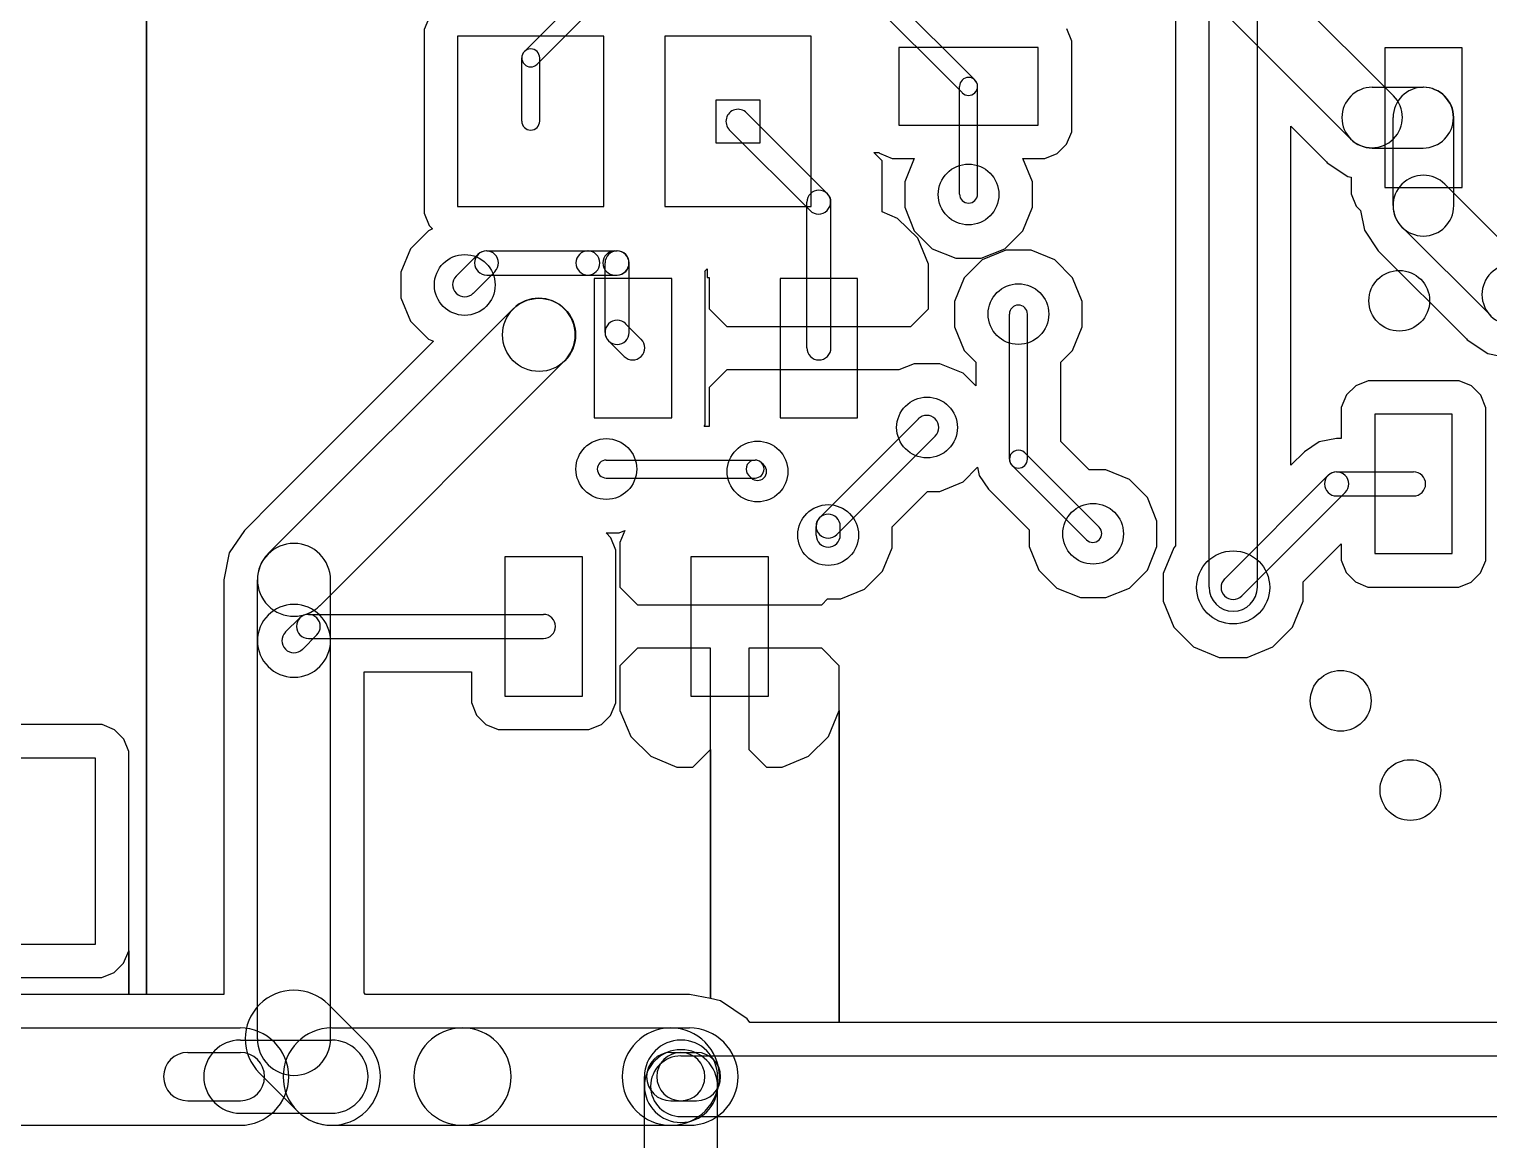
# Model space of a CAD drawing. Extents: x 32880 to 68030, y 27285 to 49782.
# Drawn here: x 56280 to 60990, y 32084 to 35668 of the extents above; entities that cross this region are included whole.
import ezdxf

# ---------------------------------------------------------------- set-up
doc = ezdxf.new("R2010")
doc.units = 0
doc.layers.add('BLACK', color=1, linetype='CONTINUOUS')

msp = doc.modelspace()

# ---------------------------------------------------------------- linework, layer by layer
at = {"layer": 'BLACK'}
for p, q in [((56658, 32553), (56658, 37304)), ((56658, 37304), (56658, 32553)), ((56658, 32553), (56658, 37304)), ((56658, 37304), (56658, 32553)), ((60682, 35453), (59388, 36747)), ((60544, 35315), (59250, 36609)), ((57878, 35597), (58105, 35824)), ((59012, 35824), (59331, 35505)), ((60087, 33868), (60087, 35832)), ((60243, 33868), (60243, 35832)), ((57919, 35556), (58146, 35783)), ((58971, 35783), (59290, 35464)), ((57571, 35708), (57554, 35668)), ((57571, 35708), (57554, 35668)), ((59979, 35727), (59979, 34001)), ((59979, 35727), (59979, 34001)), ((57554, 35668), (57554, 35625)), ((57554, 35668), (57554, 35625)), ((59644, 35630), (59628, 35670)), ((59644, 35630), (59628, 35670)), ((57554, 35625), (57554, 35075)), ((57554, 35625), (57554, 35075)), ((58134, 35646), (57662, 35646)), ((57662, 35646), (57662, 35096)), ((58134, 35096), (58134, 35646)), ((58803, 35646), (58331, 35646)), ((58331, 35646), (58331, 35096)), ((58803, 35096), (58803, 35646)), ((59644, 35380), (59644, 35630)), ((59644, 35380), (59644, 35630)), ((57869, 35372), (57869, 35576)), ((57927, 35372), (57927, 35576)), ((59536, 35609), (59086, 35609)), ((59086, 35609), (59086, 35359)), ((59536, 35359), (59536, 35609)), ((60654, 35608), (60654, 35158)), ((60904, 35608), (60654, 35608)), ((60904, 35158), (60904, 35608)), ((59282, 35136), (59282, 35484)), ((59340, 35136), (59340, 35484)), ((60614, 35481), (60778, 35481)), ((58497, 35301), (58497, 35441)), ((58497, 35441), (58637, 35441)), ((58497, 35301), (58497, 35441)), ((58497, 35441), (58637, 35441)), ((58637, 35441), (58637, 35301)), ((58637, 35441), (58637, 35301)), ((58855, 35138), (58594, 35399)), ((59644, 35337), (59644, 35380)), ((59644, 35337), (59644, 35380)), ((60681, 35099), (60681, 35383)), ((60877, 35099), (60877, 35383)), ((58800, 35083), (58539, 35344)), ((59086, 35359), (59536, 35359)), ((59627, 35297), (59644, 35337)), ((59627, 35297), (59644, 35337)), ((60351, 34261), (60351, 35355)), ((60351, 35355), (60466, 35240)), ((60351, 34261), (60351, 35355)), ((60351, 35355), (60466, 35240)), ((58637, 35301), (58497, 35301)), ((58637, 35301), (58497, 35301)), ((59597, 35267), (59627, 35297)), ((59597, 35267), (59627, 35297)), ((60614, 35285), (60778, 35285)), ((59032, 35244), (59005, 35271)), ((59005, 35271), (59021, 35271)), ((59032, 35244), (59005, 35271)), ((59005, 35271), (59021, 35271)), ((59021, 35271), (59024, 35268)), ((59021, 35271), (59024, 35268)), ((59024, 35268), (59064, 35251)), ((59024, 35268), (59064, 35251)), ((59032, 35079), (59032, 35244)), ((59032, 35079), (59032, 35244)), ((59064, 35251), (59107, 35251)), ((59064, 35251), (59107, 35251)), ((59135, 35251), (59105, 35176)), ((59135, 35251), (59105, 35176)), ((59107, 35251), (59135, 35251)), ((59107, 35251), (59135, 35251)), ((59517, 35176), (59486, 35251)), ((59486, 35251), (59557, 35251)), ((59517, 35176), (59486, 35251)), ((59486, 35251), (59557, 35251)), ((59557, 35251), (59597, 35267)), ((59557, 35251), (59597, 35267)), ((60466, 35240), (60468, 35237)), ((60466, 35240), (60468, 35237)), ((60468, 35237), (60535, 35193)), ((60468, 35237), (60535, 35193)), ((60535, 35193), (60546, 35191)), ((60535, 35193), (60546, 35191)), ((60546, 35191), (60546, 35137)), ((60546, 35191), (60546, 35137)), ((59105, 35176), (59105, 35094)), ((59105, 35176), (59105, 35094)), ((59517, 35094), (59517, 35176)), ((59517, 35094), (59517, 35176)), ((60654, 35158), (60904, 35158)), ((60848, 35168), (61134, 34882)), ((57662, 35096), (58134, 35096)), ((58331, 35096), (58803, 35096)), ((58789, 34640), (58789, 35110)), ((58867, 34640), (58867, 35110)), ((59105, 35094), (59136, 35018)), ((59105, 35094), (59136, 35018)), ((59486, 35018), (59517, 35094)), ((59486, 35018), (59517, 35094)), ((60546, 35137), (60562, 35097)), ((60546, 35137), (60562, 35097)), ((60562, 35097), (60576, 35083)), ((60562, 35097), (60576, 35083)), ((57554, 35075), (57570, 35035)), ((57554, 35075), (57570, 35035)), ((59082, 35058), (59032, 35079)), ((59082, 35058), (59032, 35079)), ((59147, 34994), (59082, 35058)), ((59147, 34994), (59082, 35058)), ((60576, 35083), (60589, 35020)), ((60576, 35083), (60589, 35020)), ((57568, 35018), (57510, 34960)), ((57568, 35018), (57510, 34960)), ((57581, 35024), (57568, 35018)), ((57581, 35024), (57568, 35018)), ((57570, 35035), (57581, 35024)), ((57570, 35035), (57581, 35024)), ((59136, 35018), (59194, 34960)), ((59136, 35018), (59194, 34960)), ((59428, 34960), (59486, 35018)), ((59428, 34960), (59486, 35018)), ((60589, 35020), (60633, 34953)), ((60589, 35020), (60633, 34953)), ((60710, 35030), (60996, 34744)), ((57510, 34960), (57479, 34884)), ((57510, 34960), (57479, 34884)), ((57756, 34953), (58082, 34953)), ((58083, 34953), (58177, 34953)), ((58170, 34953), (58176, 34953)), ((59182, 34910), (59147, 34994)), ((59182, 34910), (59147, 34994)), ((59194, 34960), (59270, 34929)), ((59194, 34960), (59270, 34929)), ((59352, 34929), (59428, 34960)), ((59352, 34929), (59428, 34960)), ((59431, 34955), (59355, 34924)), ((59431, 34955), (59355, 34924)), ((59513, 34955), (59431, 34955)), ((59513, 34955), (59431, 34955)), ((59589, 34924), (59513, 34955)), ((59589, 34924), (59513, 34955)), ((60633, 34953), (60918, 34669)), ((60633, 34953), (60918, 34669)), ((57728, 34942), (57657, 34871)), ((58138, 34690), (58138, 34914)), ((58216, 34690), (58216, 34914)), ((59182, 34819), (59182, 34910)), ((59182, 34819), (59182, 34910)), ((59270, 34929), (59352, 34929)), ((59270, 34929), (59352, 34929)), ((59355, 34924), (59297, 34866)), ((59355, 34924), (59297, 34866)), ((59647, 34866), (59589, 34924)), ((59647, 34866), (59589, 34924)), ((57479, 34884), (57479, 34802)), ((57479, 34884), (57479, 34802)), ((57783, 34887), (57712, 34816)), ((57756, 34875), (58082, 34875)), ((58083, 34875), (58177, 34875)), ((58103, 34864), (58103, 34414)), ((58353, 34864), (58103, 34864)), ((58170, 34875), (58176, 34875)), ((58353, 34414), (58353, 34864)), ((58460, 34888), (58467, 34895)), ((58460, 34888), (58467, 34895)), ((58461, 34885), (58460, 34888)), ((58461, 34885), (58460, 34888)), ((58461, 34435), (58461, 34885)), ((58461, 34435), (58461, 34885)), ((58467, 34895), (58467, 34867)), ((58467, 34895), (58467, 34867)), ((58467, 34867), (58474, 34867)), ((58467, 34867), (58474, 34867)), ((58474, 34867), (58474, 34819)), ((58474, 34867), (58474, 34819)), ((58703, 34864), (58703, 34414)), ((58953, 34864), (58703, 34864)), ((58953, 34414), (58953, 34864)), ((59297, 34866), (59266, 34790)), ((59297, 34866), (59266, 34790)), ((59678, 34790), (59647, 34866)), ((59678, 34790), (59647, 34866)), ((58474, 34819), (58474, 34766)), ((58474, 34819), (58474, 34766)), ((59182, 34766), (59182, 34819)), ((59182, 34766), (59182, 34819)), ((57841, 34766), (57050, 33975)), ((57479, 34802), (57510, 34726)), ((57479, 34802), (57510, 34726)), ((58474, 34766), (58531, 34709)), ((58474, 34766), (58531, 34709)), ((59125, 34709), (59182, 34766)), ((59125, 34709), (59182, 34766)), ((59266, 34790), (59266, 34708)), ((59266, 34790), (59266, 34708)), ((59678, 34708), (59678, 34790)), ((59678, 34708), (59678, 34790)), ((57510, 34726), (57568, 34668)), ((57510, 34726), (57568, 34668)), ((58204, 34718), (58255, 34667)), ((59443, 34281), (59443, 34749)), ((59501, 34281), (59501, 34749)), ((58531, 34709), (58728, 34709)), ((58531, 34709), (58728, 34709)), ((58728, 34709), (58766, 34709)), ((58728, 34709), (58766, 34709)), ((58766, 34709), (58890, 34709)), ((58766, 34709), (58890, 34709)), ((58890, 34709), (58928, 34709)), ((58890, 34709), (58928, 34709)), ((58928, 34709), (59125, 34709)), ((58928, 34709), (59125, 34709)), ((59266, 34708), (59297, 34632)), ((59266, 34708), (59297, 34632)), ((59647, 34632), (59678, 34708)), ((59647, 34632), (59678, 34708)), ((57584, 34662), (57074, 34152)), ((57584, 34662), (57074, 34152)), ((57568, 34668), (57584, 34662)), ((57568, 34668), (57584, 34662)), ((58149, 34663), (58200, 34612)), ((59297, 34632), (59335, 34594)), ((59297, 34632), (59335, 34594)), ((59609, 34594), (59647, 34632)), ((59609, 34594), (59647, 34632)), ((60918, 34669), (60920, 34666)), ((60918, 34669), (60920, 34666)), ((60920, 34666), (60987, 34622)), ((60920, 34666), (60987, 34622)), ((58008, 34599), (57217, 33808)), ((59136, 34589), (59086, 34569)), ((59136, 34589), (59086, 34569)), ((59218, 34589), (59136, 34589)), ((59218, 34589), (59136, 34589)), ((59294, 34558), (59218, 34589)), ((59294, 34558), (59218, 34589)), ((59335, 34594), (59335, 34517)), ((59335, 34594), (59335, 34517)), ((59609, 34338), (59609, 34594)), ((59609, 34338), (59609, 34594)), ((60987, 34622), (61065, 34606)), ((60987, 34622), (61065, 34606)), ((58531, 34569), (58474, 34512)), ((58531, 34569), (58474, 34512)), ((58728, 34569), (58531, 34569)), ((58728, 34569), (58531, 34569)), ((58766, 34569), (58728, 34569)), ((58766, 34569), (58728, 34569)), ((58890, 34569), (58766, 34569)), ((58890, 34569), (58766, 34569)), ((58928, 34569), (58890, 34569)), ((58928, 34569), (58890, 34569)), ((59086, 34569), (58928, 34569)), ((59086, 34569), (58928, 34569)), ((59335, 34517), (59294, 34558)), ((59335, 34517), (59294, 34558)), ((60601, 34534), (60561, 34518)), ((60601, 34534), (60561, 34518)), ((60851, 34534), (60601, 34534)), ((60851, 34534), (60601, 34534)), ((60894, 34534), (60851, 34534)), ((60894, 34534), (60851, 34534)), ((60934, 34517), (60894, 34534)), ((60934, 34517), (60894, 34534)), ((58474, 34512), (58474, 34459)), ((58474, 34512), (58474, 34459)), ((60531, 34488), (60514, 34448)), ((60531, 34488), (60514, 34448)), ((60561, 34518), (60531, 34488)), ((60561, 34518), (60531, 34488)), ((60964, 34487), (60934, 34517)), ((60964, 34487), (60934, 34517)), ((60980, 34447), (60964, 34487)), ((60980, 34447), (60964, 34487)), ((58461, 34392), (58461, 34435)), ((58461, 34392), (58461, 34435)), ((58474, 34459), (58474, 34386)), ((58474, 34459), (58474, 34386)), ((60514, 34448), (60514, 34405)), ((60514, 34448), (60514, 34405)), ((60980, 33997), (60980, 34447)), ((60980, 33997), (60980, 34447)), ((58103, 34414), (58353, 34414)), ((58458, 34386), (58461, 34392)), ((58458, 34386), (58461, 34392)), ((58703, 34414), (58953, 34414)), ((59149, 34411), (58830, 34092)), ((60514, 34405), (60514, 34348)), ((60514, 34405), (60514, 34348)), ((60622, 34426), (60622, 33976)), ((60872, 34426), (60622, 34426)), ((60872, 33976), (60872, 34426)), ((58474, 34386), (58458, 34386)), ((58474, 34386), (58458, 34386)), ((59204, 34356), (58885, 34037)), ((60499, 34348), (60442, 34337)), ((60499, 34348), (60442, 34337)), ((60514, 34348), (60499, 34348)), ((60514, 34348), (60499, 34348)), ((59733, 34061), (59492, 34302)), ((59700, 34246), (59609, 34338)), ((59700, 34246), (59609, 34338)), ((60395, 34305), (60351, 34261)), ((60395, 34305), (60351, 34261)), ((60442, 34337), (60395, 34305)), ((60442, 34337), (60395, 34305)), ((58142, 34278), (58622, 34278)), ((58650, 34262), (58643, 34269)), ((59294, 34208), (59340, 34255)), ((59294, 34208), (59340, 34255)), ((59340, 34255), (59345, 34228)), ((59340, 34255), (59345, 34228)), ((59692, 34020), (59451, 34261)), ((59754, 34246), (59700, 34246)), ((59754, 34246), (59700, 34246)), ((59830, 34215), (59754, 34246)), ((59830, 34215), (59754, 34246)), ((58142, 34220), (58622, 34220)), ((58609, 34221), (58602, 34228)), ((59218, 34177), (59294, 34208)), ((59218, 34177), (59294, 34208)), ((59345, 34228), (59375, 34184)), ((59345, 34228), (59375, 34184)), ((59888, 34157), (59830, 34215)), ((59888, 34157), (59830, 34215)), ((60471, 34228), (60138, 33895)), ((60499, 34240), (60747, 34240)), ((57074, 34152), (56974, 34051)), ((57074, 34152), (56974, 34051)), ((59064, 34062), (59179, 34177)), ((59064, 34062), (59179, 34177)), ((59179, 34177), (59218, 34177)), ((59179, 34177), (59218, 34177)), ((59375, 34184), (59507, 34053)), ((59375, 34184), (59507, 34053)), ((59919, 34081), (59888, 34157)), ((59919, 34081), (59888, 34157)), ((60526, 34173), (60193, 33840)), ((60499, 34162), (60747, 34162)), ((58819, 34036), (58819, 34064)), ((58897, 34036), (58897, 34064)), ((59064, 33995), (59064, 34062)), ((59064, 33995), (59064, 34062)), ((59919, 33999), (59919, 34081)), ((59919, 33999), (59919, 34081)), ((56974, 34051), (56925, 33978)), ((56974, 34051), (56925, 33978)), ((58157, 34027), (58141, 34043)), ((58141, 34043), (58183, 34043)), ((58157, 34027), (58141, 34043)), ((58141, 34043), (58183, 34043)), ((58173, 33987), (58157, 34027)), ((58173, 33987), (58157, 34027)), ((58183, 34043), (58202, 34051)), ((58183, 34043), (58202, 34051)), ((58202, 34051), (58186, 34012)), ((58202, 34051), (58186, 34012)), ((58186, 34012), (58186, 33921)), ((58186, 34012), (58186, 33921)), ((59507, 34053), (59507, 33999)), ((59507, 34053), (59507, 33999)), ((56925, 33978), (56908, 33891)), ((56925, 33978), (56908, 33891)), ((57815, 33966), (57815, 33516)), ((58065, 33966), (57815, 33966)), ((58065, 33516), (58065, 33966)), ((58173, 33537), (58173, 33987)), ((58173, 33537), (58173, 33987)), ((58415, 33966), (58415, 33516)), ((58665, 33966), (58415, 33966)), ((58665, 33516), (58665, 33966)), ((59033, 33919), (59064, 33995)), ((59033, 33919), (59064, 33995)), ((59507, 33999), (59538, 33923)), ((59507, 33999), (59538, 33923)), ((59888, 33923), (59919, 33999)), ((59888, 33923), (59919, 33999)), ((59973, 33995), (59939, 33912)), ((59973, 33995), (59939, 33912)), ((59979, 34001), (59973, 33995)), ((59979, 34001), (59973, 33995)), ((60391, 33885), (60514, 34008)), ((60391, 33885), (60514, 34008)), ((60514, 34008), (60514, 33955)), ((60514, 34008), (60514, 33955)), ((60622, 33976), (60872, 33976)), ((60980, 33954), (60980, 33997)), ((60980, 33954), (60980, 33997)), ((58186, 33921), (58186, 33868)), ((58186, 33921), (58186, 33868)), ((58975, 33861), (59033, 33919)), ((58975, 33861), (59033, 33919)), ((59538, 33923), (59596, 33865)), ((59538, 33923), (59596, 33865)), ((59830, 33865), (59888, 33923)), ((59830, 33865), (59888, 33923)), ((60514, 33955), (60530, 33915)), ((60514, 33955), (60530, 33915)), ((60963, 33914), (60980, 33954)), ((60963, 33914), (60980, 33954)), ((56908, 33891), (56908, 33694)), ((56908, 33891), (56908, 33694)), ((57016, 33695), (57016, 33891)), ((57252, 33695), (57252, 33891)), ((59939, 33912), (59939, 33822)), ((59939, 33912), (59939, 33822)), ((60391, 33822), (60391, 33885)), ((60391, 33822), (60391, 33885)), ((60530, 33915), (60560, 33885)), ((60530, 33915), (60560, 33885)), ((60560, 33885), (60600, 33868)), ((60560, 33885), (60600, 33868)), ((60893, 33868), (60933, 33884)), ((60893, 33868), (60933, 33884)), ((60933, 33884), (60963, 33914)), ((60933, 33884), (60963, 33914)), ((58186, 33868), (58243, 33811)), ((58186, 33868), (58243, 33811)), ((58837, 33811), (58856, 33830)), ((58837, 33811), (58856, 33830)), ((58856, 33830), (58899, 33830)), ((58856, 33830), (58899, 33830)), ((58899, 33830), (58975, 33861)), ((58899, 33830), (58975, 33861)), ((59596, 33865), (59672, 33834)), ((59596, 33865), (59672, 33834)), ((59672, 33834), (59754, 33834)), ((59672, 33834), (59754, 33834)), ((59754, 33834), (59830, 33865)), ((59754, 33834), (59830, 33865)), ((59939, 33822), (59973, 33739)), ((59939, 33822), (59973, 33739)), ((60357, 33739), (60391, 33822)), ((60357, 33739), (60391, 33822)), ((60600, 33868), (60643, 33868)), ((60600, 33868), (60643, 33868)), ((60643, 33868), (60893, 33868)), ((60643, 33868), (60893, 33868)), ((57181, 33780), (57939, 33780)), ((58243, 33811), (58440, 33811)), ((58243, 33811), (58440, 33811)), ((58440, 33811), (58478, 33811)), ((58440, 33811), (58478, 33811)), ((58478, 33811), (58602, 33811)), ((58478, 33811), (58602, 33811)), ((58602, 33811), (58640, 33811)), ((58602, 33811), (58640, 33811)), ((58640, 33811), (58837, 33811)), ((58640, 33811), (58837, 33811)), ((57153, 33769), (57106, 33722)), ((59973, 33739), (60037, 33675)), ((59973, 33739), (60037, 33675)), ((60293, 33675), (60357, 33739)), ((60293, 33675), (60357, 33739)), ((56908, 33694), (56908, 32553)), ((56908, 33694), (56908, 32553)), ((57016, 32410), (57016, 33694)), ((57208, 33714), (57161, 33667)), ((57181, 33702), (57939, 33702)), ((57252, 32410), (57252, 33694)), ((58243, 33671), (58186, 33614)), ((58243, 33671), (58186, 33614)), ((58478, 33671), (58243, 33671)), ((58478, 33671), (58243, 33671)), ((58478, 33344), (58478, 33671)), ((58478, 33344), (58478, 33671)), ((58837, 33671), (58602, 33671)), ((58602, 33671), (58602, 33344)), ((58837, 33671), (58602, 33671)), ((58602, 33671), (58602, 33344)), ((58894, 33614), (58837, 33671)), ((58894, 33614), (58837, 33671)), ((60037, 33675), (60120, 33641)), ((60037, 33675), (60120, 33641)), ((60120, 33641), (60210, 33641)), ((60120, 33641), (60210, 33641)), ((60210, 33641), (60293, 33675)), ((60210, 33641), (60293, 33675)), ((57360, 32559), (57360, 33594)), ((57360, 33594), (57707, 33594)), ((57360, 32559), (57360, 33594)), ((57360, 33594), (57707, 33594)), ((57707, 33594), (57707, 33495)), ((57707, 33594), (57707, 33495)), ((58186, 33614), (58186, 33561)), ((58186, 33614), (58186, 33561)), ((58894, 33561), (58894, 33614)), ((58894, 33561), (58894, 33614)), ((58186, 33561), (58186, 33470)), ((58186, 33561), (58186, 33470)), ((58894, 33470), (58894, 33561)), ((58894, 33470), (58894, 33561)), ((57707, 33495), (57723, 33455)), ((57707, 33495), (57723, 33455)), ((57815, 33516), (58065, 33516)), ((58156, 33454), (58173, 33494)), ((58156, 33454), (58173, 33494)), ((58173, 33494), (58173, 33537)), ((58173, 33494), (58173, 33537)), ((58415, 33516), (58665, 33516)), ((57723, 33455), (57753, 33425)), ((57723, 33455), (57753, 33425)), ((58126, 33424), (58156, 33454)), ((58126, 33424), (58156, 33454)), ((58186, 33470), (58221, 33386)), ((58186, 33470), (58221, 33386)), ((58859, 33386), (58894, 33470)), ((58859, 33386), (58894, 33470)), ((58894, 32463), (58894, 33470)), ((58894, 33470), (58894, 32463)), ((58894, 32463), (58894, 33470)), ((58894, 33470), (58894, 32463)), ((56472, 33424), (56194, 33424)), ((56472, 33424), (56194, 33424)), ((56515, 33424), (56472, 33424)), ((56515, 33424), (56472, 33424)), ((56555, 33407), (56515, 33424)), ((56555, 33407), (56515, 33424)), ((56585, 33377), (56555, 33407)), ((56585, 33377), (56555, 33407)), ((57753, 33425), (57793, 33408)), ((57753, 33425), (57793, 33408)), ((57793, 33408), (57836, 33408)), ((57793, 33408), (57836, 33408)), ((57836, 33408), (58086, 33408)), ((57836, 33408), (58086, 33408)), ((58086, 33408), (58126, 33424)), ((58086, 33408), (58126, 33424)), ((56601, 33337), (56585, 33377)), ((56601, 33337), (56585, 33377)), ((58221, 33386), (58286, 33322)), ((58221, 33386), (58286, 33322)), ((58794, 33322), (58859, 33386)), ((58794, 33322), (58859, 33386)), ((56493, 33316), (55893, 33316)), ((56493, 32716), (56493, 33316)), ((56601, 32737), (56601, 33337)), ((56601, 32737), (56601, 33337)), ((58286, 33322), (58370, 33287)), ((58286, 33322), (58370, 33287)), ((58421, 33287), (58478, 33344)), ((58421, 33287), (58478, 33344)), ((58478, 32540), (58478, 33344)), ((58478, 33344), (58478, 32540)), ((58478, 32540), (58478, 33344)), ((58478, 33344), (58478, 32540)), ((58602, 33344), (58659, 33287)), ((58602, 33344), (58659, 33287)), ((58710, 33287), (58794, 33322)), ((58710, 33287), (58794, 33322)), ((58370, 33287), (58421, 33287)), ((58370, 33287), (58421, 33287)), ((58659, 33287), (58710, 33287)), ((58659, 33287), (58710, 33287)), ((55893, 32716), (56493, 32716)), ((56584, 32654), (56601, 32694)), ((56584, 32654), (56601, 32694)), ((56601, 32694), (56601, 32737)), ((56601, 32694), (56601, 32737)), ((56601, 32553), (56601, 32694)), ((56601, 32694), (56601, 32553)), ((56601, 32553), (56601, 32694)), ((56601, 32694), (56601, 32553)), ((56554, 32624), (56584, 32654)), ((56554, 32624), (56584, 32654)), ((55914, 32608), (56514, 32608)), ((55914, 32608), (56514, 32608)), ((56514, 32608), (56554, 32624)), ((56514, 32608), (56554, 32624)), ((56601, 32553), (55660, 32553)), ((56601, 32553), (55660, 32553)), ((56658, 32553), (56601, 32553)), ((56658, 32553), (56601, 32553)), ((56908, 32553), (56658, 32553)), ((56908, 32553), (56658, 32553)), ((57365, 32553), (57360, 32559)), ((57365, 32553), (57360, 32559)), ((57678, 32553), (57365, 32553)), ((57678, 32553), (57365, 32553)), ((58350, 32553), (57678, 32553)), ((58350, 32553), (57678, 32553)), ((58410, 32553), (58350, 32553)), ((58410, 32553), (58350, 32553)), ((58478, 32540), (58410, 32553)), ((58478, 32540), (58410, 32553)), ((57245, 32521), (57367, 32399)), ((58511, 32533), (58478, 32540)), ((58511, 32533), (58478, 32540)), ((58597, 32475), (58511, 32533)), ((58597, 32475), (58511, 32533)), ((58605, 32463), (58597, 32475)), ((58605, 32463), (58597, 32475)), ((58894, 32463), (58605, 32463)), ((58894, 32463), (58605, 32463)), ((61285, 32463), (58894, 32463)), ((61285, 32463), (58894, 32463)), ((55660, 32445), (56960, 32445)), ((57256, 32445), (57678, 32445)), ((57678, 32445), (58350, 32445)), ((58350, 32445), (58410, 32445)), ((56791, 32366), (56961, 32366)), ((56961, 32406), (57255, 32406)), ((58350, 32366), (58382, 32366)), ((58383, 32366), (58433, 32366)), ((58383, 32355), (63479, 32355)), ((57023, 32299), (57145, 32177)), ((58265, 32258), (58265, 32288)), ((58501, 32258), (58501, 32288)), ((58265, 31457), (58265, 32257)), ((58501, 31457), (58501, 32257)), ((56791, 32210), (56961, 32210)), ((58350, 32210), (58382, 32210)), ((58383, 32210), (58433, 32210)), ((55660, 32131), (56960, 32131)), ((56961, 32170), (57255, 32170)), ((57256, 32131), (57678, 32131)), ((57678, 32131), (58350, 32131)), ((58350, 32131), (58410, 32131)), ((58383, 32159), (63479, 32159))]:
    msp.add_line(p, q, dxfattribs=at)
for centre, radius in [((59311, 35135), 98), ((57685, 34843), 98), ((60701, 34792), 98), ((59472, 34749), 98), ((57925, 34682), 118), ((59177, 34383), 98), ((58142, 34249), 98), ((58630, 34241), 98), ((58858, 34036), 98), ((59713, 34040), 98), ((60165, 33867), 118), ((60512, 33501), 98), ((60737, 33213), 98)]:
    msp.add_circle(centre, radius, dxfattribs=at)
for centre, radius, start, end in [((57898, 35576), 29, 360, 540), ((57898, 35576), 29, 135, 315), ((59311, 35484), 29, 360, 540), ((59311, 35484), 29, 225, 405), ((60614, 35383), 98, 90, 270), ((60779, 35383), 98, 360, 540), ((60778, 35383), 98, 270, 450), ((60613, 35384), 98, 225, 405), ((58567, 35371), 39, 405, 585), ((57898, 35372), 29, 180, 360), ((60779, 35099), 98, 45, 225), ((58828, 35110), 39, 360, 540), ((58827, 35111), 39, 225, 405), ((59311, 35136), 29, 180, 360), ((60779, 35099), 98, 180, 360), ((57756, 34914), 39, 90, 270), ((57755, 34914), 39, -45, 135), ((58083, 34914), 39, 90, 270), ((58082, 34914), 39, 270, 450), ((58170, 34914), 39, 90, 270), ((58177, 34914), 39, 360, 540), ((58176, 34914), 39, 270, 450), ((58177, 34914), 39, 270, 450), ((61066, 34812), 98, 90, 270), ((57685, 34844), 39, 135, 315), ((57924, 34682), 118, -45, 135), ((59472, 34749), 29, 360, 540), ((58177, 34690), 39, 45, 225), ((58177, 34690), 39, 180, 360), ((58227, 34640), 39, 225, 405), ((58828, 34640), 39, 180, 360), ((59176, 34383), 39, -45, 135), ((59472, 34281), 29, 405, 585), ((58142, 34249), 29, 90, 270), ((58622, 34249), 29, 405, 585), ((58630, 34241), 29, 225, 405), ((58622, 34249), 29, 270, 450), ((59472, 34281), 29, 180, 360), ((60499, 34201), 39, 90, 270), ((60499, 34201), 39, -45, 135), ((60747, 34201), 39, 270, 450), ((58858, 34064), 39, 360, 540), ((58858, 34065), 39, 135, 315), ((59712, 34041), 29, 225, 405), ((58858, 34036), 39, 180, 360), ((57134, 33891), 118, 360, 540), ((57134, 33892), 118, 135, 315), ((60165, 33867), 39, 135, 315), ((60165, 33868), 78, 180, 360), ((57134, 33694), 118, 360, 540), ((57181, 33741), 39, 90, 270), ((57180, 33741), 39, -45, 135), ((57939, 33741), 39, 270, 450), ((57134, 33695), 118, 180, 360), ((57134, 33695), 39, 135, 315), ((57134, 32410), 157, 45, 225), ((56960, 32288), 157, 270, 450), ((57134, 32410), 118, 180, 360), ((57256, 32288), 157, 90, 270), ((57678, 32288), 157, 90, 270), ((57678, 32288), 157, 270, 450), ((58350, 32288), 157, 90, 270), ((58350, 32288), 157, 270, 450), ((58410, 32288), 157, 270, 450), ((56791, 32288), 78, 90, 270), ((56961, 32288), 118, 90, 270), ((56961, 32288), 78, 270, 450), ((57256, 32288), 157, 225, 405), ((57255, 32288), 118, 270, 450), ((58383, 32288), 118, 360, 540), ((58383, 32257), 118, 360, 540), ((58350, 32288), 78, 90, 270), ((58383, 32288), 78, 90, 270), ((58382, 32288), 78, 270, 450), ((58433, 32288), 78, 270, 450), ((58383, 32257), 98, 90, 270), ((58383, 32258), 118, 180, 360)]:
    msp.add_arc(centre, radius, start, end, dxfattribs=at)

doc.saveas('drawing.dxf')
